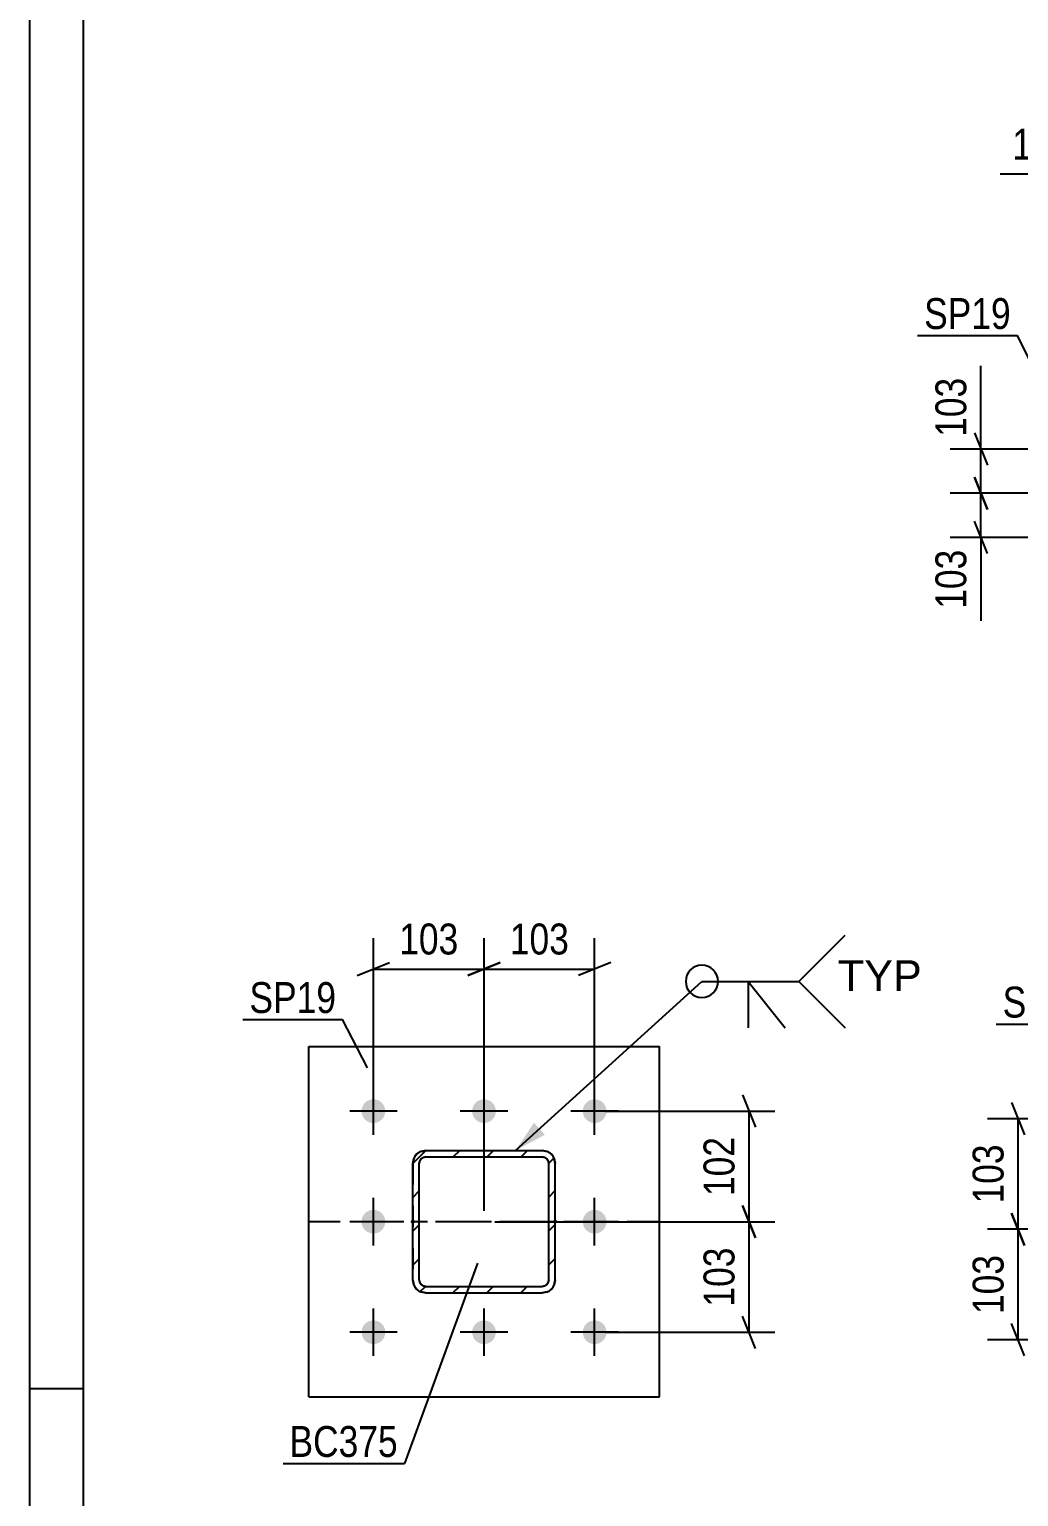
# Model space of a CAD drawing. Header units: millimetres. Extents: x 0 to 841, y 0 to 594.
# Drawn here: x 0 to 91.7, y 139 to 275.1 of the extents above; entities that cross this region are included whole.
import ezdxf

# ---------------------------------------------------------------- set-up
doc = ezdxf.new("R2010")
doc.units = ezdxf.units.MM
doc.linetypes.add('DXK_LINE_DOT2', pattern=[3.9198, 1.9599, -1.9599])
doc.linetypes.add('DXK_LINE_DOT3', pattern=[5.9187, 2.979, -0.9799, 0.9799, -0.9799])
doc.styles.add('Arial', font='ARIAL.TTF', dxfattribs={"height": 0.2})
doc.styles.add('Arial Narrow', font='ARIALN.TTF', dxfattribs={"height": 0.2})

# ---------------------------------------------------------------- blocks, each defined once
blk = doc.blocks.new('Unknown-318888194-1133 - 12715')
at = {"color": 5, "linetype": 'Continuous'}
for p, q in [((0, 594), (0, 0)), ((5, 589), (5, 5)), ((5, 149), (0, 149))]:
    blk.add_line(p, q, dxfattribs=at)
blk = doc.blocks.new('Part-318888194-2127 - 2100')
at = {"linetype": 'Continuous'}
for points in [[(35.54, 164.41, -1), (35.54, 164.61, -1)], [(48.74, 164.41, -1), (48.74, 164.61, -1)]]:
    blk.add_hatch(color=30, dxfattribs=at).paths.add_polyline_path(points)
at = {"color": 2, "linetype": 'Continuous'}
for p, q in [((25.89, 148.26), (25.89, 180.76)), ((25.89, 180.76), (58.39, 180.76)), ((58.39, 148.26), (58.39, 180.76)), ((25.89, 148.26), (58.39, 148.26))]:
    blk.add_line(p, q, dxfattribs=at)
at = {"color": 7, "linetype": 'DXK_LINE_DOT3'}
blk.add_line((58.39, 164.51), (25.89, 164.51), dxfattribs=at)
at = {"color": 30, "linetype": 'DXK_LINE_DOT3'}
blk.add_line((48.74, 164.51), (35.54, 164.51), dxfattribs=at)
at = {"color": 30, "linetype": 'Continuous'}
for centre in [(35.54, 164.51), (48.74, 164.51)]:
    blk.add_circle(centre, 0.1, dxfattribs=at)
blk = doc.blocks.new('Bolt-318888194-2111 - 2100')
at = {"linetype": 'Continuous'}
for points in [[(31.89, 173.66, -1), (31.89, 175.86, -1)], [(42.14, 173.66, -1), (42.14, 175.86, -1)], [(52.39, 173.66, -1), (52.39, 175.86, -1)], [(31.89, 163.41, -1), (31.89, 165.61, -1)], [(52.39, 163.41, -1), (52.39, 165.61, -1)], [(31.89, 153.16, -1), (31.89, 155.36, -1)], [(42.14, 153.16, -1), (42.14, 155.36, -1)], [(52.39, 153.16, -1), (52.39, 155.36, -1)]]:
    blk.add_hatch(color=1, dxfattribs=at).paths.add_polyline_path(points)
at = {"color": 1, "linetype": 'Continuous'}
for p, q in [((31.89, 172.56), (31.89, 176.96)), ((42.14, 172.56), (42.14, 176.96)), ((52.39, 172.56), (52.39, 176.96)), ((34.09, 174.76), (29.69, 174.76)), ((44.34, 174.76), (39.94, 174.76)), ((54.59, 174.76), (50.19, 174.76)), ((31.89, 162.31), (31.89, 166.71)), ((52.39, 162.31), (52.39, 166.71)), ((34.09, 164.51), (29.69, 164.51)), ((54.59, 164.51), (50.19, 164.51)), ((31.89, 152.06), (31.89, 156.46)), ((42.14, 152.06), (42.14, 156.46)), ((52.39, 152.06), (52.39, 156.46)), ((34.09, 154.26), (29.69, 154.26)), ((44.34, 154.26), (39.94, 154.26)), ((54.59, 154.26), (50.19, 154.26))]:
    blk.add_line(p, q, dxfattribs=at)
blk = doc.blocks.new('Part-318888194-2219 - 2100')
at = {"linetype": 'Continuous'}
h = blk.add_hatch(dxfattribs=at)
h.set_pattern_fill('', scale=0.7, style=0, pattern_type=0)
h.set_pattern_definition([(45, (36.743, 171.11), (-1.57154, 1.57154), [])])
h.paths.add_polyline_path([(47.54, 171.11), (36.74, 171.11), (36.28, 171.02), (35.89, 170.76), (35.63, 170.37), (35.54, 169.91), (35.54, 159.11), (35.63, 158.65), (35.89, 158.26), (36.28, 158), (36.74, 157.91), (47.54, 157.91), (48, 158), (48.39, 158.26), (48.65, 158.65), (48.74, 159.11), (48.74, 169.91), (48.65, 170.37), (48.39, 170.76), (48, 171.02)])
h.paths.add_polyline_path([(48.1, 170.14), (48.14, 169.91), (48.14, 159.11), (48.1, 158.88), (47.97, 158.69), (47.77, 158.56), (47.54, 158.51), (36.74, 158.51), (36.51, 158.56), (36.32, 158.69), (36.19, 158.88), (36.14, 159.11), (36.14, 169.91), (36.19, 170.14), (36.32, 170.33), (36.51, 170.46), (36.74, 170.51), (47.54, 170.51), (47.77, 170.46), (47.97, 170.33)])
at = {"color": 7, "linetype": 'DXK_LINE_DOT2'}
for p, q in [((35.54, 169.91), (35.63, 170.37)), ((36.19, 170.14), (36.14, 169.91)), ((36.32, 170.33), (36.19, 170.14)), ((36.28, 171.02), (36.74, 171.11)), ((36.51, 170.46), (36.32, 170.33)), ((36.74, 170.51), (36.51, 170.46)), ((36.74, 171.11), (47.54, 171.11)), ((36.74, 170.51), (47.54, 170.51)), ((47.54, 171.11), (48, 171.02)), ((47.77, 170.46), (47.54, 170.51)), ((47.97, 170.33), (47.77, 170.46)), ((48.1, 170.14), (47.97, 170.33)), ((48.14, 169.91), (48.1, 170.14)), ((48.65, 170.37), (48.74, 169.91)), ((35.54, 169.91), (35.54, 159.11)), ((36.14, 159.11), (36.14, 169.91)), ((48.14, 159.11), (48.14, 169.91)), ((48.74, 159.11), (48.74, 169.91)), ((35.63, 158.65), (35.54, 159.11)), ((36.14, 159.11), (36.19, 158.88)), ((36.19, 158.88), (36.32, 158.69)), ((36.74, 157.91), (36.28, 158)), ((36.32, 158.69), (36.51, 158.56)), ((36.51, 158.56), (36.74, 158.51)), ((36.74, 158.51), (47.54, 158.51)), ((36.74, 157.91), (47.54, 157.91)), ((47.54, 158.51), (47.77, 158.56)), ((48, 158), (47.54, 157.91)), ((47.77, 158.56), (47.97, 158.69)), ((47.97, 158.69), (48.1, 158.88)), ((48.1, 158.88), (48.14, 159.11)), ((48.74, 159.11), (48.65, 158.65))]:
    blk.add_line(p, q, dxfattribs=at)
at = {"color": 2, "linetype": 'Continuous'}
for p, q in [((35.63, 170.37), (35.54, 169.91)), ((36.14, 169.91), (36.19, 170.14)), ((36.19, 170.14), (36.32, 170.33)), ((36.74, 171.11), (36.28, 171.02)), ((36.32, 170.33), (36.51, 170.46)), ((36.51, 170.46), (36.74, 170.51)), ((36.74, 171.11), (36.74, 171.11)), ((36.74, 171.11), (47.54, 171.11)), ((36.74, 170.51), (36.74, 170.51)), ((36.74, 170.51), (47.54, 170.51)), ((47.54, 171.11), (47.54, 171.11)), ((48, 171.02), (47.54, 171.11)), ((47.54, 170.51), (47.54, 170.51)), ((47.54, 170.51), (47.77, 170.46)), ((47.77, 170.46), (47.97, 170.33)), ((47.97, 170.33), (48.1, 170.14)), ((48.1, 170.14), (48.14, 169.91)), ((48.74, 169.91), (48.65, 170.37)), ((35.54, 169.91), (35.54, 169.91)), ((35.54, 159.11), (35.54, 169.91)), ((36.14, 169.91), (36.14, 169.91)), ((36.14, 159.11), (36.14, 169.91)), ((48.14, 169.91), (48.14, 169.91)), ((48.14, 159.11), (48.14, 169.91)), ((48.74, 169.91), (48.74, 169.91)), ((48.74, 159.11), (48.74, 169.91)), ((35.54, 159.11), (35.54, 159.11)), ((35.54, 159.11), (35.63, 158.65)), ((36.14, 159.11), (36.14, 159.11)), ((36.19, 158.88), (36.14, 159.11)), ((36.32, 158.69), (36.19, 158.88)), ((36.28, 158), (36.74, 157.91)), ((36.51, 158.56), (36.32, 158.69)), ((36.74, 158.51), (36.51, 158.56)), ((36.74, 158.51), (36.74, 158.51)), ((36.74, 158.51), (47.54, 158.51)), ((36.74, 157.91), (36.74, 157.91)), ((36.74, 157.91), (47.54, 157.91)), ((47.77, 158.56), (47.54, 158.51)), ((47.54, 158.51), (47.54, 158.51)), ((47.54, 157.91), (48, 158)), ((47.54, 157.91), (47.54, 157.91)), ((47.97, 158.69), (47.77, 158.56)), ((48.1, 158.88), (47.97, 158.69)), ((48.14, 159.11), (48.1, 158.88)), ((48.14, 159.11), (48.14, 159.11)), ((48.65, 158.65), (48.74, 159.11)), ((48.74, 159.11), (48.74, 159.11))]:
    blk.add_line(p, q, dxfattribs=at)
at = {"color": 7, "linetype": 'DXK_LINE_DOT3'}
blk.add_line((42.14, 164.51), (42.14, 164.51), dxfattribs=at)
at = {"color": 7, "linetype": 'DXK_LINE_DOT2'}
for centre, start, end in [((36.74, 169.91), 112.5, 157.5), ((47.54, 169.91), 22.5, 67.5), ((36.74, 159.11), 202.5, 247.5), ((47.54, 159.11), 292.5, 337.5)]:
    blk.add_arc(centre, 1.2, start, end, dxfattribs=at)
at = {"color": 2, "linetype": 'Continuous'}
for centre, start, end in [((36.74, 169.91), 112.5, 157.5), ((47.54, 169.91), 22.5, 67.5), ((36.74, 159.11), 202.5, 247.5), ((47.54, 159.11), 292.5, 337.5)]:
    blk.add_arc(centre, 1.2, start, end, dxfattribs=at)
blk = doc.blocks.new('StraightDimension-318888194-7576 - 7377')
at = {"color": 7, "linetype": 'Continuous'}
for p, q in [((91.04, 175.56), (92.24, 172.56)), ((102.96, 174.06), (88.79, 174.06)), ((91.64, 163.81), (91.64, 174.06)), ((92.24, 162.31), (91.04, 165.31)), ((113.21, 163.81), (88.79, 163.81))]:
    blk.add_line(p, q, dxfattribs=at)
at = {"color": 0}
blk.add_wipeout([(90.89, 172.28), (86.69, 172.28), (86.69, 165.6), (90.89, 165.6)], dxfattribs=at)
at = {"color": 3, "style": 'Arial Narrow'}
blk.add_text('103', height=2.863, rotation=90.0002, dxfattribs=at).set_placement((90.29, 166.2))
blk = doc.blocks.new('StraightDimension-318888194-7589 - 7377')
at = {"color": 7, "linetype": 'Continuous'}
for p, q in [((91.04, 165.31), (92.24, 162.31)), ((113.21, 163.81), (88.79, 163.81)), ((91.64, 153.56), (91.64, 163.81)), ((92.24, 152.06), (91.04, 155.06)), ((102.96, 153.56), (88.79, 153.56))]:
    blk.add_line(p, q, dxfattribs=at)
at = {"color": 0}
blk.add_wipeout([(90.89, 162.03), (86.69, 162.03), (86.69, 155.35), (90.89, 155.35)], dxfattribs=at)
at = {"color": 3, "style": 'Arial Narrow'}
blk.add_text('103', height=2.863, rotation=90.0002, dxfattribs=at).set_placement((90.29, 155.95))
blk = doc.blocks.new('StraightDimension-318888194-3461 - 3094')
at = {"color": 7, "linetype": 'Continuous'}
for p, q in [((88.19, 236.15), (88.19, 243.88)), ((88.19, 236.15), (88.19, 243.88)), ((87.59, 237.65), (88.79, 234.65)), ((94.35, 236.15), (85.34, 236.15)), ((88.19, 232.05), (88.19, 236.15)), ((88.79, 230.55), (87.59, 233.55)), ((94.47, 232.05), (85.34, 232.05))]:
    blk.add_line(p, q, dxfattribs=at)
at = {"color": 0}
blk.add_wipeout([(87.44, 243.36), (83.24, 243.36), (83.24, 236.68), (87.44, 236.68)], dxfattribs=at)
at = {"color": 3, "style": 'Arial Narrow'}
blk.add_text('103', height=2.863, rotation=90.0002, dxfattribs=at).set_placement((86.84, 237.28))
blk = doc.blocks.new('StraightDimension-318888194-3400 - 3094')
at = {"color": 7, "linetype": 'Continuous'}
for p, q in [((95.87, 239.55), (95.87, 264.48)), ((96.51, 239.55), (96.51, 264.48)), ((95.87, 261.63), (89.97, 261.63)), ((95.87, 261.63), (89.97, 261.63)), ((94.37, 261.03), (97.37, 262.23)), ((98.01, 262.23), (95.01, 261.03)), ((95.87, 261.63), (96.51, 261.63))]:
    blk.add_line(p, q, dxfattribs=at)
at = {"color": 0}
blk.add_wipeout([(95.35, 262.38), (95.35, 266.58), (90.49, 266.58), (90.49, 262.38)], dxfattribs=at)
at = {"color": 3, "style": 'Arial Narrow'}
blk.add_text('16', height=2.863, dxfattribs=at).set_placement((91.09, 262.98))
blk = doc.blocks.new('StraightDimension-318888194-3474 - 3094')
at = {"color": 7, "linetype": 'Continuous'}
for p, q in [((87.59, 233.55), (88.79, 230.55)), ((94.47, 232.05), (85.34, 232.05)), ((88.19, 227.95), (88.19, 232.05)), ((88.79, 226.45), (87.59, 229.45)), ((94.28, 227.95), (85.34, 227.95)), ((88.19, 227.95), (88.19, 220.22)), ((88.19, 227.95), (88.19, 220.22))]:
    blk.add_line(p, q, dxfattribs=at)
at = {"color": 0}
blk.add_wipeout([(87.44, 227.42), (83.24, 227.42), (83.24, 220.74), (87.44, 220.74)], dxfattribs=at)
at = {"color": 3, "style": 'Arial Narrow'}
blk.add_text('103', height=2.863, rotation=90.0002, dxfattribs=at).set_placement((86.84, 221.34))
blk = doc.blocks.new('StraightDimension-318888194-2309 - 2100')
at = {"color": 7, "linetype": 'Continuous'}
for p, q in [((31.89, 175.76), (31.89, 190.79)), ((42.14, 165.51), (42.14, 190.79)), ((30.39, 187.34), (33.39, 188.54)), ((31.89, 187.94), (42.14, 187.94)), ((43.64, 188.54), (40.64, 187.34))]:
    blk.add_line(p, q, dxfattribs=at)
at = {"color": 0}
blk.add_wipeout([(40.36, 188.69), (40.36, 192.89), (33.68, 192.89), (33.68, 188.69)], dxfattribs=at)
at = {"color": 3, "style": 'Arial Narrow'}
blk.add_text('103', height=2.863, dxfattribs=at).set_placement((34.28, 189.29))
blk = doc.blocks.new('StraightDimension-318888194-2292 - 2100')
at = {"color": 7, "linetype": 'Continuous'}
for p, q in [((66.1, 166.01), (67.3, 163.01)), ((43.14, 164.51), (69.1, 164.51)), ((66.7, 154.26), (66.7, 164.51)), ((67.3, 152.76), (66.1, 155.76)), ((53.39, 154.26), (69.1, 154.26))]:
    blk.add_line(p, q, dxfattribs=at)
at = {"color": 0}
blk.add_wipeout([(65.95, 162.73), (61.75, 162.73), (61.75, 156.04), (65.95, 156.04)], dxfattribs=at)
at = {"color": 3, "style": 'Arial Narrow'}
blk.add_text('103', height=2.863, rotation=90.0002, dxfattribs=at).set_placement((65.35, 156.64))
blk = doc.blocks.new('StraightDimension-318888194-2300 - 2100')
at = {"color": 7, "linetype": 'Continuous'}
for p, q in [((66.1, 176.26), (67.3, 173.26)), ((53.39, 174.76), (69.1, 174.76)), ((66.7, 164.51), (66.7, 174.76)), ((67.3, 163.01), (66.1, 166.01)), ((43.14, 164.51), (69.1, 164.51))]:
    blk.add_line(p, q, dxfattribs=at)
at = {"color": 0}
blk.add_wipeout([(65.95, 172.98), (61.75, 172.98), (61.75, 166.29), (65.95, 166.29)], dxfattribs=at)
at = {"color": 3, "style": 'Arial Narrow'}
blk.add_text('102', height=2.863, rotation=90.0002, dxfattribs=at).set_placement((65.35, 166.89))
blk = doc.blocks.new('StraightDimension-318888194-2317 - 2100')
at = {"color": 7, "linetype": 'Continuous'}
for p, q in [((42.14, 165.51), (42.14, 190.79)), ((52.39, 175.76), (52.39, 190.79)), ((40.64, 187.34), (43.64, 188.54)), ((42.14, 187.94), (52.39, 187.94)), ((53.89, 188.54), (50.89, 187.34))]:
    blk.add_line(p, q, dxfattribs=at)
at = {"color": 0}
blk.add_wipeout([(50.61, 188.69), (50.61, 192.89), (43.93, 192.89), (43.93, 188.69)], dxfattribs=at)
at = {"color": 3, "style": 'Arial Narrow'}
blk.add_text('103', height=2.863, dxfattribs=at).set_placement((44.53, 189.29))
blk = doc.blocks.new('Mark-318888194-7493 - 7377')
at = {"color": 0}
blk.add_wipeout([(98.25, 183.44), (98.25, 186.44), (90.21, 186.44), (90.21, 183.44)], dxfattribs=at)
blk.add_wipeout([(98.25, 183.44), (98.25, 186.44), (90.21, 186.44), (90.21, 183.44)], dxfattribs=at)
at = {"color": 30, "linetype": 'Continuous'}
for p in [(89.61, 182.84), (103.85, 174.18)]:
    blk.add_line(p, (98.85, 182.84), dxfattribs=at)
at = {"color": 3, "style": 'Arial Narrow'}
blk.add_text('SP19', height=2.863, dxfattribs=at).set_placement((90.21, 183.44))
blk = doc.blocks.new('Mark-318888194-3240 - 3094')
at = {"color": 0}
blk.add_wipeout([(90.97, 247.28), (90.97, 250.28), (82.93, 250.28), (82.93, 247.28)], dxfattribs=at)
blk.add_wipeout([(90.97, 247.28), (90.97, 250.28), (82.93, 250.28), (82.93, 247.28)], dxfattribs=at)
at = {"color": 30, "linetype": 'Continuous'}
for p in [(82.33, 246.68), (96.16, 237.41)]:
    blk.add_line(p, (91.57, 246.68), dxfattribs=at)
at = {"color": 3, "style": 'Arial Narrow'}
blk.add_text('SP19', height=2.863, dxfattribs=at).set_placement((82.93, 247.28))
blk = doc.blocks.new('WeldMark-318888194-2325 - 2100')
at = {"linetype": 'Continuous'}
blk.add_hatch(color=30, dxfattribs=at).paths.add_polyline_path([(47.78, 172.57), (45.06, 171.11), (46.77, 173.68)])
at = {"color": 30, "linetype": 'Continuous'}
for p, q in [((45.06, 171.11), (62.33, 186.79)), ((62.33, 186.79), (71.33, 186.79))]:
    blk.add_line(p, q, dxfattribs=at)
at = {"color": 3, "linetype": 'Continuous'}
for q in [(70.05, 182.5), (66.62, 182.5)]:
    blk.add_line((66.62, 186.79), q, dxfattribs=at)
for start, end in [(90, 270), (270, 90)]:
    blk.add_arc((62.33, 186.79), 1.5, start, end, dxfattribs=at)
at = {"color": 0, "linetype": 'Continuous'}
blk.add_wipeout([(82.71, 185.89), (82.71, 188.89), (74.93, 188.89), (74.93, 185.89)], dxfattribs=at)
blk.add_wipeout([(82.71, 185.89), (82.71, 188.89), (74.93, 188.89), (74.93, 185.89)], dxfattribs=at)
at = {"color": 3, "linetype": 'Continuous'}
for q in [(75.62, 191.07), (75.62, 182.5)]:
    blk.add_line((71.33, 186.79), q, dxfattribs=at)
at = {"color": 3, "linetype": 'Continuous', "style": 'Arial'}
blk.add_text('TYP', height=2.865, dxfattribs=at).set_placement((74.93, 185.89))
blk = doc.blocks.new('Mark-318888194-2215 - 2100')
at = {"color": 0}
blk.add_wipeout([(34.16, 142.7), (34.16, 145.7), (24.11, 145.7), (24.11, 142.7)], dxfattribs=at)
blk.add_wipeout([(34.16, 142.7), (34.16, 145.7), (24.11, 145.7), (24.11, 142.7)], dxfattribs=at)
at = {"color": 30, "linetype": 'Continuous'}
for p in [(41.54, 160.67), (23.51, 142.1)]:
    blk.add_line(p, (34.76, 142.1), dxfattribs=at)
at = {"color": 3, "style": 'Arial Narrow'}
blk.add_text('BC375', height=2.863, dxfattribs=at).set_placement((24.11, 142.7))
blk = doc.blocks.new('Mark-318888194-2123 - 2100')
at = {"color": 0}
blk.add_wipeout([(28.43, 183.86), (28.43, 186.86), (20.4, 186.86), (20.4, 183.86)], dxfattribs=at)
blk.add_wipeout([(28.43, 183.86), (28.43, 186.86), (20.4, 186.86), (20.4, 183.86)], dxfattribs=at)
at = {"color": 30, "linetype": 'Continuous'}
for p in [(19.8, 183.26), (31.35, 178.79)]:
    blk.add_line(p, (29.03, 183.26), dxfattribs=at)
at = {"color": 3, "style": 'Arial Narrow'}
blk.add_text('SP19', height=2.863, dxfattribs=at).set_placement((20.4, 183.86))

msp = doc.modelspace()

# ---------------------------------------------------------------- block references
for name in ['Unknown-318888194-1133 - 12715', 'Part-318888194-2127 - 2100', 'Bolt-318888194-2111 - 2100', 'Part-318888194-2219 - 2100']:
    msp.add_blockref(name, (0, 0))

# ---------------------------------------------------------------- next in the draw order: block references
for name in ['StraightDimension-318888194-3461 - 3094', 'StraightDimension-318888194-2309 - 2100', 'StraightDimension-318888194-7576 - 7377', 'Mark-318888194-2215 - 2100']:
    msp.add_blockref(name, (0, 0))

# ---------------------------------------------------------------- next in the draw order: block references
for name in ['StraightDimension-318888194-3400 - 3094', 'StraightDimension-318888194-3474 - 3094', 'Mark-318888194-2123 - 2100', 'Mark-318888194-7493 - 7377', 'StraightDimension-318888194-2292 - 2100', 'StraightDimension-318888194-7589 - 7377']:
    msp.add_blockref(name, (0, 0))

# ---------------------------------------------------------------- next in the draw order: block references
for name in ['Mark-318888194-3240 - 3094', 'StraightDimension-318888194-2300 - 2100']:
    msp.add_blockref(name, (0, 0))

# ---------------------------------------------------------------- next in the draw order: block references
msp.add_blockref('StraightDimension-318888194-2317 - 2100', (0, 0))

# ---------------------------------------------------------------- next in the draw order: block references
msp.add_blockref('WeldMark-318888194-2325 - 2100', (0, 0))

doc.saveas('drawing.dxf')
